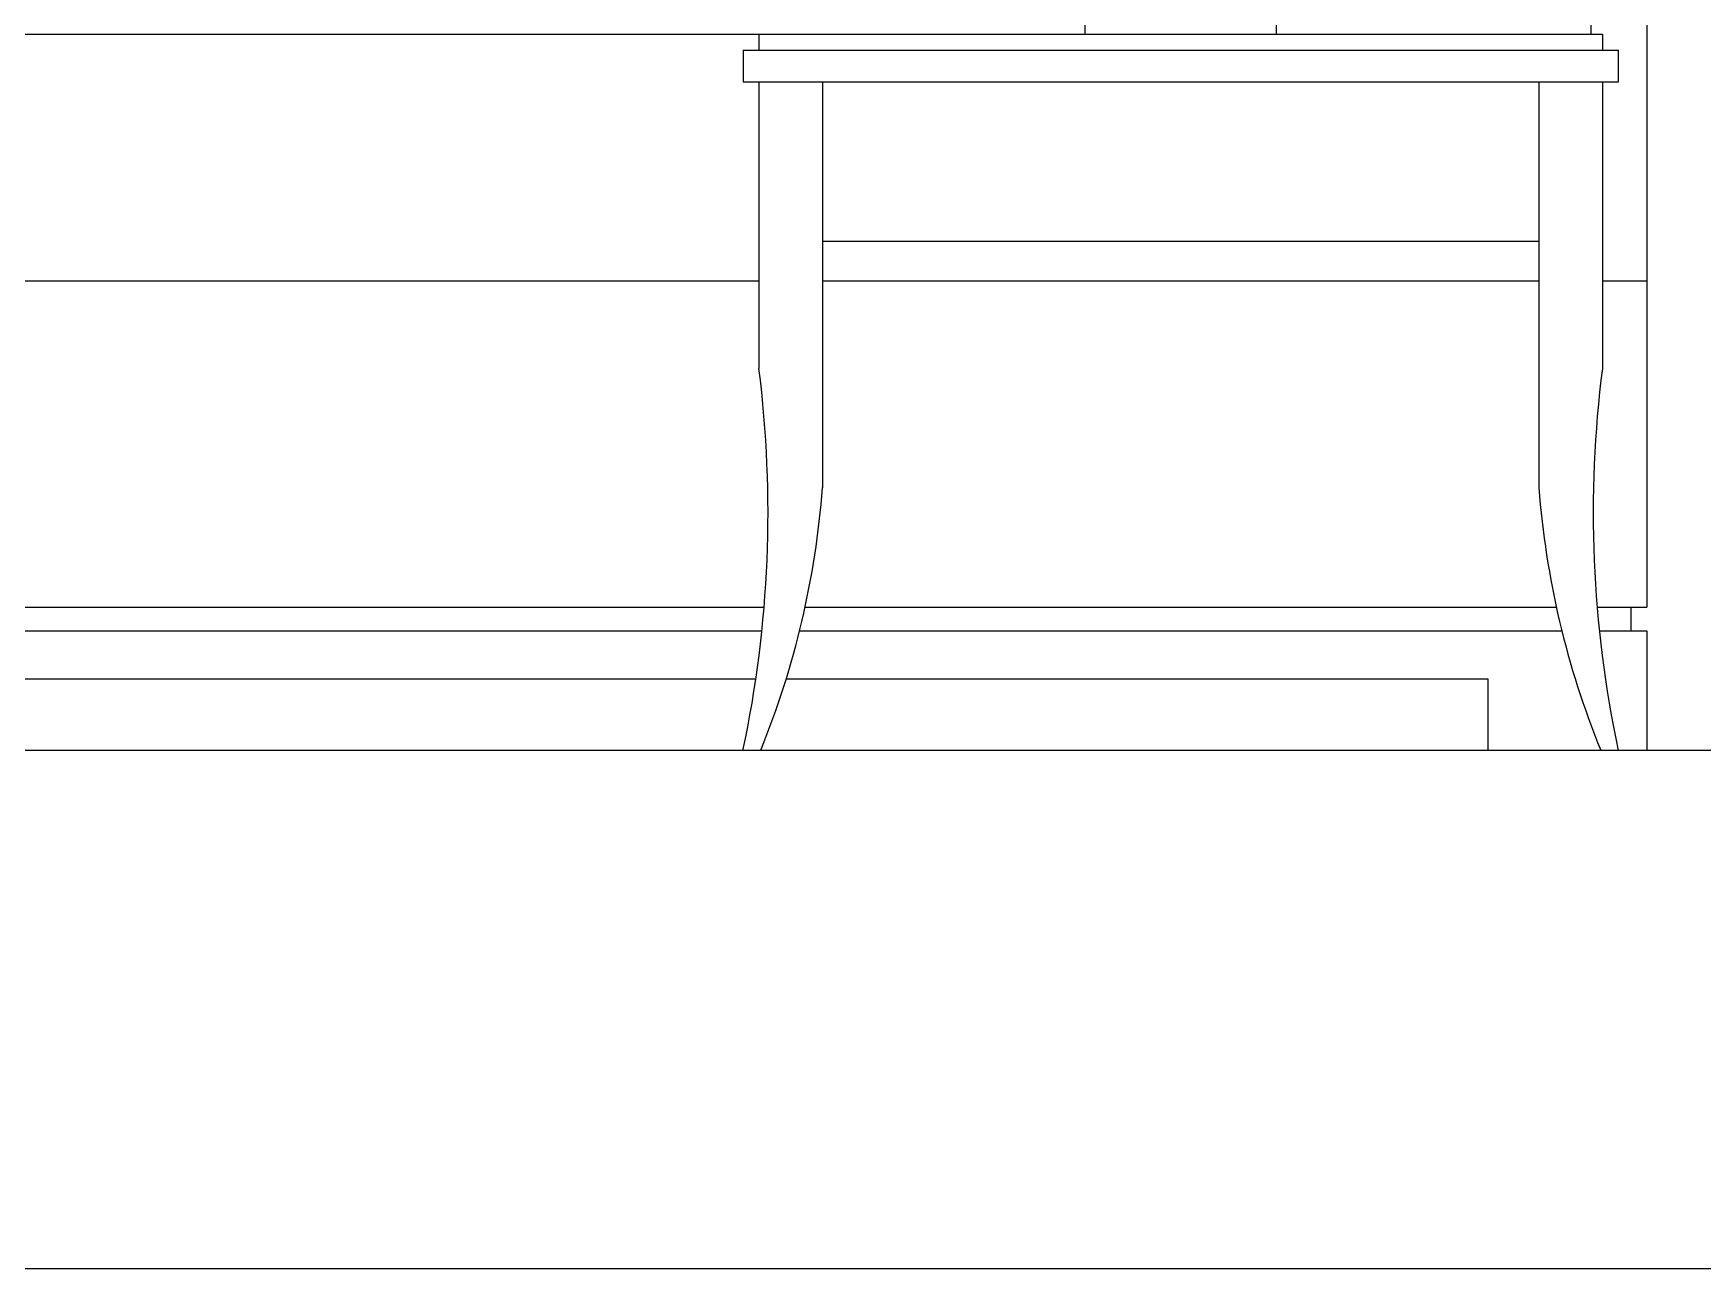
# Model space of a CAD drawing. Header units: inches. Extents: x 11.2 to 54.2, y 16.2 to 41.
# Drawn here: x 20.302 to 21.351, y 16.209 to 16.985 of the extents above; entities that cross this region are included whole.
import ezdxf

# ---------------------------------------------------------------- set-up
doc = ezdxf.new("R2010")
doc.units = ezdxf.units.IN
doc.header["$MEASUREMENT"] = 0
for name, color, linetype in [('1', 1, 'Continuous'), ('4', 4, 'Continuous'), ('kadrbm', 4, 'Continuous')]:
    doc.layers.add(name, color=color, linetype=linetype)

# ---------------------------------------------------------------- blocks, each defined once
blk = doc.blocks.new('kadrbm')
at = {"layer": 'kadrbm', "color": 4}
blk.add_lwpolyline([(0, 0), (0, 24.7972), (21, 24.7972), (21, 0), (0, 0)], close=True, dxfattribs=at)
blk.add_lwpolyline([(20.6631, 0.3257), (20.6631, 24.4603), (0.3369, 24.4603), (0.3369, 0.3257), (20.6631, 0.3257)], dxfattribs=at)

msp = doc.modelspace()

# ---------------------------------------------------------------- linework, layer by layer
at = {"layer": '1'}
for p, q in [((21.2808, 16.985), (21.2808, 17.41)), ((21.3158, 17.41), (21.3158, 16.625)), ((19.3608, 16.985), (21.2879, 16.985)), ((20.7579, 16.985), (20.7579, 16.975)), ((21.2879, 16.985), (21.2879, 16.975)), ((20.7479, 16.975), (21.2979, 16.975)), ((20.7479, 16.955), (21.2979, 16.955)), ((20.7579, 16.955), (20.7579, 16.775)), ((20.7979, 16.955), (20.7979, 16.7)), ((21.2479, 16.955), (21.2479, 16.7)), ((21.2879, 16.955), (21.2879, 16.775)), ((20.7979, 16.855), (21.2479, 16.855)), ((19.3158, 16.83), (20.7579, 16.83)), ((20.7979, 16.83), (21.2479, 16.83)), ((21.2879, 16.83), (21.3158, 16.83)), ((19.3158, 16.625), (20.7611, 16.625)), ((20.7869, 16.625), (21.2588, 16.625)), ((21.2846, 16.625), (21.3158, 16.625)), ((21.3058, 16.625), (21.3058, 16.61)), ((19.3158, 16.61), (20.7597, 16.61)), ((20.7834, 16.61), (21.2623, 16.61)), ((21.286, 16.61), (21.3158, 16.61)), ((21.3158, 16.61), (21.3158, 16.535)), ((19.4158, 16.58), (20.7559, 16.58)), ((20.7751, 16.58), (21.2158, 16.58)), ((21.2158, 16.58), (21.2158, 16.535))]:
    msp.add_line(p, q, dxfattribs=at)
for points in [[(20.9629, 16.985), (20.9629, 17.005), (21.0829, 17.005), (21.0829, 16.985)], [(20.7479, 16.975), (20.7479, 16.955)], [(21.2979, 16.955), (21.2979, 16.975)]]:
    msp.add_lwpolyline(points, dxfattribs=at)
for centre, radius, start, end in [((20.0443, 16.6845), 0.7193, 348.002, 7.2261), ((22.0014, 16.6845), 0.7193, 172.7739, 191.998), ((20.2537, 16.7411), 0.5457, 337.8168, 355.6856), ((21.7921, 16.7411), 0.5457, 184.3144, 202.1832)]:
    msp.add_arc(centre, radius, start, end, dxfattribs=at)
at = {"layer": '4'}
msp.add_line((11.4922, 16.535), (31.8184, 16.535), dxfattribs=at)

# ---------------------------------------------------------------- block references
at = {"layer": 'kadrbm'}
msp.add_blockref('kadrbm', (11.1553, 16.2093), dxfattribs=at)

doc.saveas('drawing.dxf')
